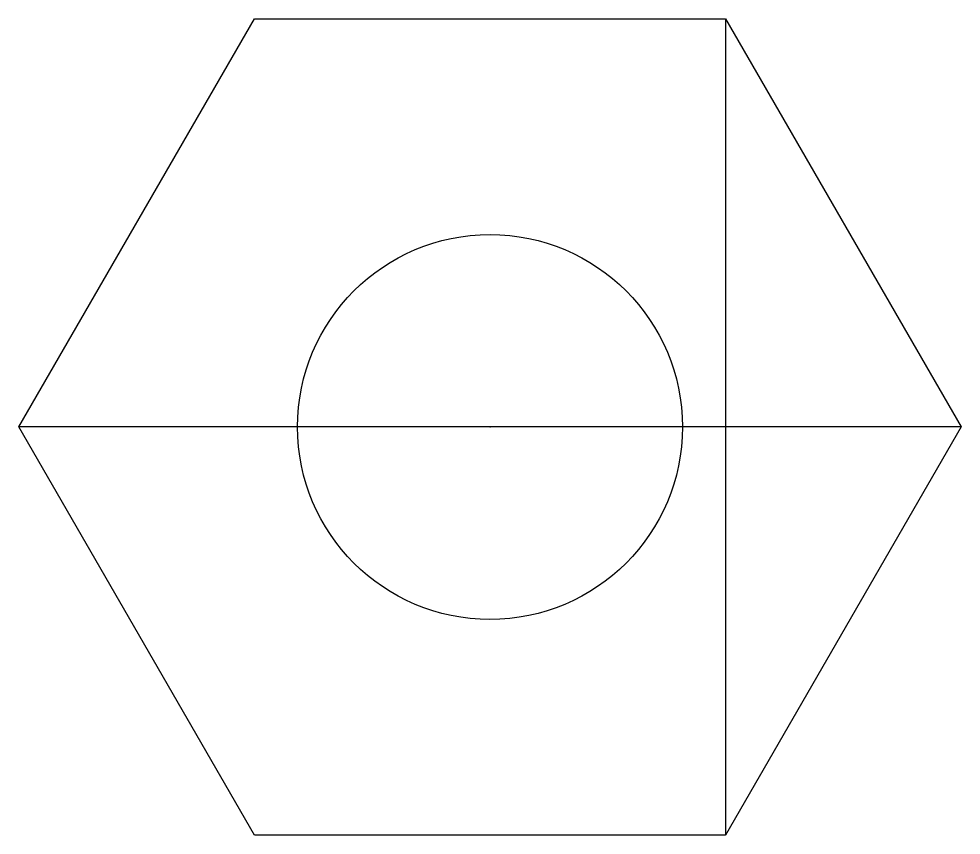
# Model space of a CAD drawing. Header units: millimetres. Extents: x -3.06 to 3.06, y -2.65 to 2.65.
import ezdxf

# ---------------------------------------------------------------- set-up
doc = ezdxf.new("R2010")
doc.units = ezdxf.units.MM
doc.layers.get('0').update_dxf_attribs({"linetype": 'CONTINUOUS'})

msp = doc.modelspace()

# ---------------------------------------------------------------- linework, layer by layer
for p, q in [((1.53, 2.65), (3.06, 0)), ((3.06, 0), (-3.06, 0)), ((3.06, 0), (1.53, -2.65))]:
    msp.add_line(p, q)
msp.add_lwpolyline([(-1.53, 2.65), (1.53, 2.65), (1.53, -2.65), (-1.53, -2.65), (-3.06, 0)], close=True)
msp.add_circle((0, 0), 1.25)
msp.add_point((0, 0))

doc.saveas('drawing.dxf')
